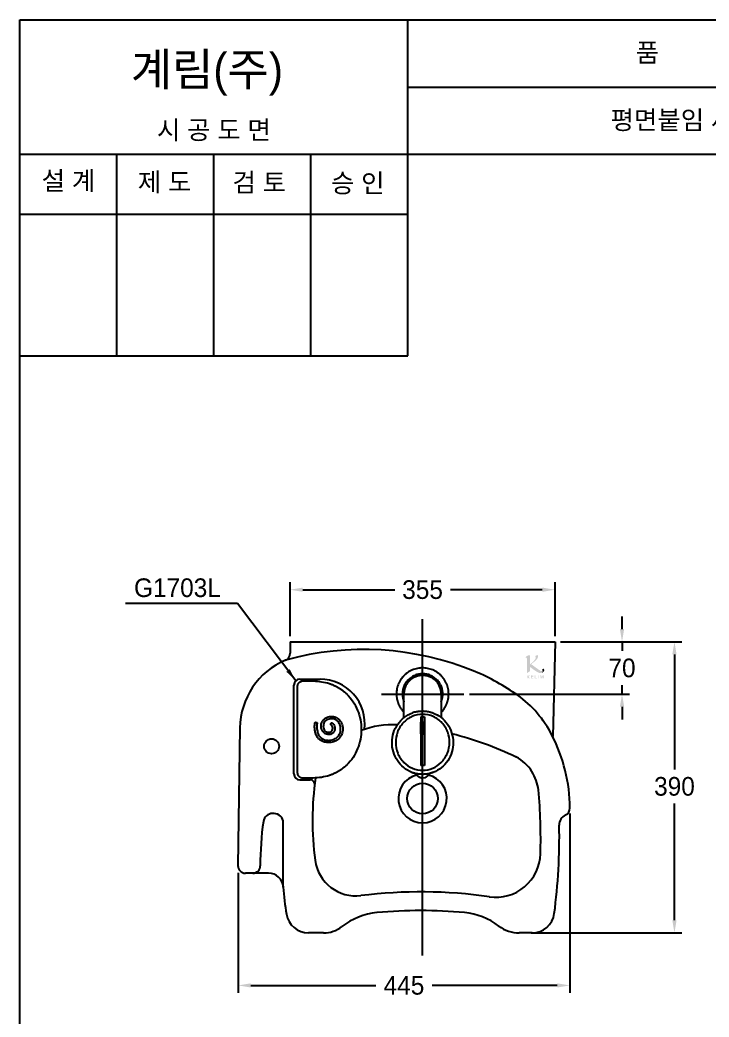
# Model space of a CAD drawing. Header units: millimetres. Extents: x 0 to 3800, y -67 to 2530.
# Drawn here: x 0 to 924, y 1194 to 2530 of the extents above; entities that cross this region are included whole.
import ezdxf
from ezdxf.enums import TextEntityAlignment as Align
from ezdxf.lldxf.tags import DXFTag

# ---------------------------------------------------------------- set-up
doc = ezdxf.new("R2010")
doc.units = ezdxf.units.MM
for name, color, linetype in [('K로고', 7, 'Continuous'), ('TEXT', 7, 'Continuous'), ('내부선 및 부속', 4, 'Continuous'), ('도각라인', 7, 'Continuous'), ('외형선', 3, 'Continuous'), ('중심선', 1, 'DASHED'), ('치수선', 7, 'Continuous')]:
    doc.layers.add(name, color=color, linetype=linetype)
doc.styles.add('____', font='')
doc.styles.add('타이틀', font='H2GTRM.TTF', dxfattribs={"height": 25})
doc.styles.get('____').set_extended_font_data('굴림')
tags = doc.linetypes.add('DASHDOT', pattern=[70, 31, -13, 13, -13]).pattern_tags.tags
tags[10:11] = [DXFTag(74, 4), DXFTag(75, 0), DXFTag(340, '0'), DXFTag(46, 0.0), DXFTag(50, 0.0), DXFTag(44, 0.0), DXFTag(45, 0.0)]
tags[8:9] = [DXFTag(74, 4), DXFTag(75, 0), DXFTag(340, '0'), DXFTag(46, 0.0), DXFTag(50, 0.0), DXFTag(44, 0.0), DXFTag(45, 0.0)]
tags[6:7] = [DXFTag(74, 4), DXFTag(75, 0), DXFTag(340, '0'), DXFTag(46, 0.0), DXFTag(50, 0.0), DXFTag(44, 0.0), DXFTag(45, 0.0)]
tags[4:5] = [DXFTag(74, 4), DXFTag(75, 0), DXFTag(340, '0'), DXFTag(46, 0.0), DXFTag(50, 0.0), DXFTag(44, 0.0), DXFTag(45, 0.0)]
tags = doc.linetypes.add('DASHED', pattern=[25.72, 12.86, -12.86]).pattern_tags.tags
tags[6:7] = [DXFTag(74, 4), DXFTag(75, 0), DXFTag(340, '0'), DXFTag(46, 0.0), DXFTag(50, 0.0), DXFTag(44, 0.0), DXFTag(45, 0.0)]
tags[4:5] = [DXFTag(74, 4), DXFTag(75, 0), DXFTag(340, '0'), DXFTag(46, 0.0), DXFTag(50, 0.0), DXFTag(44, 0.0), DXFTag(45, 0.0)]
doc.dimstyles.new('MSADIM', dxfattribs={"dimtxt": 33, "dimasz": 17, "dimexe": 10, "dimexo": 7.5, "dimgap": 10, "dimtad": 0, "dimtih": 1, "dimtoh": 1, "dimdec": 0, "dimzin": 1, "dimdsep": 46, "dimtxsty": '____', "dimcen": 11.25, "dimadec": 0, "dimazin": 0, "dimtfac": 1, "dimtdec": 0, "dimtix": 1, "dimtmove": 0, "dimatfit": 3, "dimfxl": 0, "dimtolj": 1, "dimtzin": 1, "dimarcsym": 0})

# ---------------------------------------------------------------- blocks, each defined once
blk = doc.blocks.new('*D63')
at = {"layer": '치수선', "color": 0, "linetype": 'Continuous', "lineweight": -2}
for p, q in [((362.1, 1704.6), (362.1, 1776.8)), ((717.1, 1704.6), (717.1, 1776.8)), ((379.1, 1766.8), (502.3, 1766.8)), ((700.1, 1766.8), (576.9, 1766.8))]:
    blk.add_line(p, q, dxfattribs=at)
at = {"layer": '치수선', "color": 0, "linetype": 'Continuous'}
for points in [[(379.1, 1769.7), (379.1, 1764), (362.1, 1766.8)], [(700.1, 1769.7), (700.1, 1764), (717.1, 1766.8)]]:
    blk.add_solid(points, dxfattribs=at)
at = {"layer": '치수선', "color": 0, "linetype": 'Continuous', "insert": (539.6, 1766.8), "char_height": 25, "attachment_point": 5, "style": '____'}
blk.add_mtext('\\A1;355', dxfattribs=at)
blk = doc.blocks.new('*D64')
at = {"layer": '치수선', "color": 0, "linetype": 'Continuous', "lineweight": -2}
for p, q in [((806.9, 1714.1), (806.9, 1731.1)), ((724.7, 1697.1), (816.9, 1697.1)), ((806.9, 1697.1), (806.9, 1684.8)), ((806.9, 1627.1), (806.9, 1639.1)), ((602.3, 1627.1), (816.9, 1627.1)), ((806.9, 1610.1), (806.9, 1593.1))]:
    blk.add_line(p, q, dxfattribs=at)
at = {"layer": '치수선', "color": 0, "linetype": 'Continuous'}
for points in [[(804.1, 1714.1), (809.8, 1714.1), (806.9, 1697.1)], [(804.1, 1610.1), (809.8, 1610.1), (806.9, 1627.1)]]:
    blk.add_solid(points, dxfattribs=at)
at = {"layer": '치수선', "color": 0, "linetype": 'Continuous', "insert": (806.9, 1661.9), "char_height": 25, "attachment_point": 5, "style": '____'}
blk.add_mtext('\\A1;70', dxfattribs=at)
blk = doc.blocks.new('*D65')
at = {"layer": '치수선', "color": 0, "linetype": 'Continuous', "lineweight": -2}
for p, q in [((724.6, 1697.1), (887.2, 1697.1)), ((877.2, 1680.1), (877.2, 1526.1)), ((877.2, 1324.1), (877.2, 1480.5)), ((685.2, 1307.1), (887.2, 1307.1))]:
    blk.add_line(p, q, dxfattribs=at)
at = {"layer": '치수선', "color": 0, "linetype": 'Continuous'}
for points in [[(874.3, 1680.1), (880, 1680.1), (877.2, 1697.1)], [(874.3, 1324.1), (880, 1324.1), (877.2, 1307.1)]]:
    blk.add_solid(points, dxfattribs=at)
at = {"layer": '치수선', "color": 0, "linetype": 'Continuous', "insert": (877.2, 1503.3), "char_height": 25, "attachment_point": 5, "style": '____'}
blk.add_mtext('\\A1;390', dxfattribs=at)
blk = doc.blocks.new('*D66')
at = {"layer": '치수선', "color": 0, "linetype": 'Continuous', "lineweight": -2}
for p, q in [((737.1, 1466.9), (737.1, 1226.8)), ((292.3, 1387.8), (292.3, 1226.8)), ((309.3, 1236.8), (477, 1236.8)), ((720.1, 1236.8), (552.4, 1236.8))]:
    blk.add_line(p, q, dxfattribs=at)
at = {"layer": '치수선', "color": 0, "linetype": 'Continuous'}
for points in [[(309.3, 1239.6), (309.3, 1234), (292.3, 1236.8)], [(720.1, 1239.6), (720.1, 1234), (737.1, 1236.8)]]:
    blk.add_solid(points, dxfattribs=at)
at = {"layer": '치수선', "color": 0, "linetype": 'Continuous', "insert": (514.7, 1236.8), "char_height": 25, "attachment_point": 5, "style": '____'}
blk.add_mtext('\\A1;445', dxfattribs=at)

msp = doc.modelspace()

# ---------------------------------------------------------------- hatches: boundary and pattern name
at = {"layer": 'K로고'}
h = msp.add_hatch(color=7, dxfattribs=at)
h.dxf.hatch_style = 1
edge = h.paths.add_edge_path()
edge.add_spline(control_points=[(683.5, 1666.8), (683.5, 1672.2), (683.5, 1678), (683.5, 1678)], knot_values=[8, 8, 8, 8, 8.533916, 8.533916, 8.533916, 8.533916], degree=3, periodic=0)
edge.add_spline(control_points=[(683.5, 1678), (683.5, 1678.8), (683.2, 1679.2), (682.5, 1679.2)], knot_values=[7, 7, 7, 7, 8, 8, 8, 8], degree=3, periodic=0)
edge.add_spline(control_points=[(682.5, 1679.2), (682, 1679.2), (681.5, 1679.1), (680.9, 1678.8)], knot_values=[6, 6, 6, 6, 7, 7, 7, 7], degree=3, periodic=0)
edge.add_spline(control_points=[(680.9, 1678.8), (680.5, 1678.5), (680, 1678.3), (679.6, 1678)], knot_values=[5, 5, 5, 5, 6, 6, 6, 6], degree=3, periodic=0)
edge.add_spline(control_points=[(679.6, 1678), (678.9, 1677.5), (678.1, 1677), (677.4, 1676.5)], knot_values=[4, 4, 4, 4, 5, 5, 5, 5], degree=3, periodic=0)
edge.add_spline(control_points=[(677.4, 1676.5), (677.9, 1676.4), (678.4, 1676.1), (678.9, 1675.7)], knot_values=[3, 3, 3, 3, 4, 4, 4, 4], degree=3, periodic=0)
edge.add_spline(control_points=[(678.9, 1675.7), (679.5, 1675.3), (679.7, 1674.5), (679.7, 1673.4)], knot_values=[2, 2, 2, 2, 3, 3, 3, 3], degree=3, periodic=0)
edge.add_spline(control_points=[(679.7, 1673.4), (679.7, 1673.4), (679.7, 1655.2), (679.7, 1655.2)], knot_values=[1, 1, 1, 1, 2, 2, 2, 2], degree=3, periodic=0)
edge.add_spline(control_points=[(679.7, 1655.2), (679.7, 1655.2), (683.5, 1657.7), (683.5, 1657.7)], knot_values=[0, 0, 0, 0, 1, 1, 1, 1], degree=3, periodic=0)
edge.add_spline(control_points=[(683.5, 1657.7), (683.5, 1657.7), (683.5, 1659.4), (683.5, 1661.8)], knot_values=[8.711966, 8.711966, 8.711966, 8.711966, 9, 9, 9, 9], degree=3, periodic=0)
edge.add_spline(control_points=[(683.5, 1661.8), (683.5, 1662.3), (683.5, 1662.9), (683.5, 1663.5)], knot_values=[8.647765, 8.647765, 8.647765, 8.647765, 8.711966, 8.711966, 8.711966, 8.711966], degree=3, periodic=0)
edge.add_spline(control_points=[(683.5, 1663.5), (686.5, 1661.2), (691.2, 1657.6), (694.2, 1656.1)], knot_values=[0, 0, 0, 0, 0.922238, 0.922238, 0.922238, 0.922238], degree=3, periodic=0)
edge.add_spline(control_points=[(694.2, 1656.1), (695.5, 1655.5), (696.5, 1655.1), (697.3, 1655.1)], knot_values=[11, 11, 11, 11, 12, 12, 12, 12], degree=3, periodic=0)
edge.add_spline(control_points=[(697.3, 1655.1), (698, 1655.1), (698.6, 1655.2), (699.1, 1655.4)], knot_values=[10.498506, 10.498506, 10.498506, 10.498506, 11, 11, 11, 11], degree=3, periodic=0)
edge.add_spline(control_points=[(698.9, 1655.3), (699.7, 1655.6), (700.4, 1656.4), (700.5, 1657.3)], knot_values=[3.097028, 3.097028, 3.097028, 3.097028, 4, 4, 4, 4], degree=3, periodic=0)
edge.add_spline(control_points=[(700.5, 1657.3), (699.8, 1657.3), (698.9, 1657.6), (697.9, 1658.1)], knot_values=[5, 5, 5, 5, 6, 6, 6, 6], degree=3, periodic=0)
edge.add_spline(control_points=[(697.9, 1658.1), (696.9, 1658.8), (695.8, 1659.4), (694.7, 1660.1)], knot_values=[4, 4, 4, 4, 5, 5, 5, 5], degree=3, periodic=0)
edge.add_spline(control_points=[(694.7, 1660.1), (694.7, 1660.1), (685.7, 1666.7), (685.1, 1667.1)], knot_values=[3, 3, 3, 3, 4, 4, 4, 4], degree=3, periodic=0)
edge.add_spline(control_points=[(685.1, 1667.1), (685.1, 1667.1), (685.1, 1667.1), (685.1, 1667.1)], knot_values=[2.993956, 2.993956, 2.993956, 2.993956, 3, 3, 3, 3], degree=3, periodic=0)
edge.add_spline(control_points=[(685.1, 1667.1), (686.6, 1668.2), (688.2, 1669.5), (689.7, 1670.7)], knot_values=[2, 2, 2, 2, 2.998114, 2.998114, 2.998114, 2.998114], degree=3, periodic=0)
edge.add_spline(control_points=[(689.7, 1670.7), (690.8, 1671.7), (693, 1673.9), (693.8, 1675.3)], knot_values=[1, 1, 1, 1, 2, 2, 2, 2], degree=3, periodic=0)
edge.add_spline(control_points=[(693.8, 1675.3), (694.5, 1676.6), (694.4, 1678.2), (693.6, 1679.5)], knot_values=[0, 0, 0, 0, 1, 1, 1, 1], degree=3, periodic=0)
edge.add_spline(control_points=[(693.6, 1679.5), (692.5, 1679), (691.5, 1678.5), (690.5, 1678)], knot_values=[7, 7, 7, 7, 8, 8, 8, 8], degree=3, periodic=0)
edge.add_spline(control_points=[(690.5, 1678), (691.2, 1677.1), (691.5, 1676), (691.1, 1674.9)], knot_values=[6, 6, 6, 6, 7, 7, 7, 7], degree=3, periodic=0)
edge.add_spline(control_points=[(691.1, 1674.9), (690.5, 1673.1), (688.3, 1670.9), (687, 1669.7)], knot_values=[5, 5, 5, 5, 6, 6, 6, 6], degree=3, periodic=0)
edge.add_spline(control_points=[(687, 1669.7), (685.9, 1668.7), (684.7, 1667.8), (683.5, 1666.8)], knot_values=[4.370496, 4.370496, 4.370496, 4.370496, 5, 5, 5, 5], degree=3, periodic=0)
h.paths.add_polyline_path([(683.3, 1652.3), (682.3, 1652.3), (680.6, 1650.6), (680.6, 1652.3), (679.8, 1652.3), (679.8, 1648), (680.6, 1648), (680.6, 1649.7), (682.3, 1648), (683.3, 1648), (681.2, 1650.2)])
h.paths.add_polyline_path([(688.1, 1652.3), (685.1, 1652.3), (685.1, 1648), (688.2, 1648), (688.2, 1648.7), (685.9, 1648.7), (685.9, 1649.9), (688.1, 1649.9), (688.1, 1650.6), (685.9, 1650.6), (685.9, 1651.6), (688.1, 1651.6)])
h.paths.add_polyline_path([(690.8, 1652.3), (690, 1652.3), (690, 1648), (692.8, 1648), (692.8, 1648.7), (690.8, 1648.7)])
h.paths.add_polyline_path([(695.4, 1652.3), (694.7, 1652.3), (694.7, 1648), (695.4, 1648)])
h.paths.add_polyline_path([(698.3, 1652.3), (697.3, 1652.3), (697.3, 1648), (698.1, 1648), (698.1, 1650.8), (699.1, 1648), (699.8, 1648), (700.9, 1650.8), (700.9, 1648), (701.7, 1648), (701.7, 1652.3), (700.7, 1652.3), (699.5, 1649.3)])
h = msp.add_hatch(color=7, dxfattribs=at)
h.dxf.hatch_style = 1
edge = h.paths.add_edge_path()
edge.add_spline(control_points=[(700.5, 1657.3), (700.5, 1657.3), (700.5, 1657.3), (700.5, 1657.3)], knot_values=[6, 6, 6, 6, 6.015269, 6.015269, 6.015269, 6.015269], degree=3, periodic=0)
edge.add_spline(control_points=[(700.5, 1657.3), (700.5, 1657.4), (700.5, 1657.5), (700.5, 1657.6)], knot_values=[3, 3, 3, 3, 3.097028, 3.097028, 3.097028, 3.097028], degree=3, periodic=0)
edge.add_spline(control_points=[(700.5, 1657.6), (700.5, 1658.5), (700.1, 1659.2), (699.5, 1659.6)], knot_values=[2, 2, 2, 2, 3, 3, 3, 3], degree=3, periodic=0)
edge.add_spline(control_points=[(699.5, 1659.6), (699.5, 1659.6), (701.5, 1661.4), (701.5, 1661.4)], knot_values=[1, 1, 1, 1, 2, 2, 2, 2], degree=3, periodic=0)
edge.add_spline(control_points=[(701.5, 1661.4), (701.5, 1661.4), (702, 1661.1), (702.5, 1660.2)], knot_values=[0, 0, 0, 0, 1, 1, 1, 1], degree=3, periodic=0)
edge.add_spline(control_points=[(702.5, 1660.2), (702.8, 1659.5), (702.9, 1658.5), (702.2, 1657.6)], knot_values=[5, 5, 5, 5, 6, 6, 6, 6], degree=3, periodic=0)
edge.add_spline(control_points=[(702.2, 1657.6), (702.2, 1657.6), (700.8, 1655.7), (698.9, 1655.3)], knot_values=[4, 4, 4, 4, 5, 5, 5, 5], degree=3, periodic=0)
edge.add_spline(control_points=[(698.9, 1655.3), (699.7, 1655.6), (700.4, 1656.4), (700.5, 1657.3)], knot_values=[3.097028, 3.097028, 3.097028, 3.097028, 4, 4, 4, 4], degree=3, periodic=0)
edge.add_spline(control_points=[(697.9, 1658.1), (698.9, 1657.6), (699.8, 1657.3), (700.5, 1657.3)], knot_values=[5, 5, 5, 5, 6, 6, 6, 6], degree=3, periodic=0)

# ---------------------------------------------------------------- linework, layer by layer
at = {"layer": '내부선 및 부속', "linetype": 'Continuous'}
for p, q in [((375.2, 1647.1), (402.2, 1647.1)), ((367.2, 1520.1), (367.2, 1639.1)), ((375.2, 1512.1), (389.1, 1512.1)), ((340.5, 1467.1), (338.7, 1467.1)), ((353, 1368.5), (353, 1454.6))]:
    msp.add_line(p, q, dxfattribs=at)
for centre, radius in [((337.2, 1557.1), 10), ((539.6, 1487.1), 20.5)]:
    msp.add_circle(centre, radius, dxfattribs=at)
for centre, radius, start, end in [((460.8, 1298.2), 388.6, 67.4682, 105.6378), ((503.6, 1398.1), 280, 54.2774, 67.7218), ((375.2, 1639.1), 8, 90, 180), ((402.2, 1587.1), 60, 352.9947, 90), ((579.5, 1503.7), 150, 27.1156, 54.2774), ((375.2, 1520.1), 8, 180, 270), ((389.1, 1506.1), 6, 353.1361, 90), ((539.6, 1487.1), 32.5, 104.2528, 75.7471), ((722.1, 1398.8), 400, 171.7167, 180.2339), ((338.7, 1454.6), 12.5, 90, 171.7167), ((340.5, 1454.6), 12.5, 0, 90), ((312.1, 1397.1), 10, 270, 0.2339)]:
    msp.add_arc(centre, radius, start, end, dxfattribs=at)
for points, weights, degree, knots in [([(539.6, 1662.1), (504.6, 1662.1), (504.6, 1627.1), (504.6, 1612.8), (514.6, 1602.6)], [1, 0.707106781056, 1, 0.925833293202, 1], 2, [0, 0, 0, 0.669587, 0.669587, 1, 1, 1]), ([(564.6, 1602.6), (574.6, 1612.8), (574.6, 1627.1), (574.6, 1662.1), (539.6, 1662.1)], [1, 0.925833295996, 1, 0.707106781056, 1], 2, [0, 0, 0, 0.330413, 0.330413, 1, 1, 1]), ([(539.6, 1654.2), (512.6, 1654.2), (512.6, 1627.1), (512.6, 1621.7), (514.6, 1616.7)], [1, 0.707106781056, 1, 0.980720359823, 1], 2, [0, 0, 0, 0.799729, 0.799729, 1, 1, 1]), ([(539.6, 1652.1), (514.6, 1652.1), (514.6, 1627.1), (514.6, 1626.9), (514.6, 1626.7)], [1, 0.707106781056, 1, 0.999975364655, 1], 2, [0, 0, 0, 0.991142, 0.991142, 1, 1, 1]), ([(564.6, 1616.7), (566.7, 1621.7), (566.7, 1627.1), (566.7, 1654.2), (539.6, 1654.2)], [1, 0.980720357029, 1, 0.707106781056, 1], 2, [0, 0, 0, 0.200271, 0.200271, 1, 1, 1]), ([(564.7, 1626.7), (564.7, 1626.9), (564.7, 1627.1), (564.7, 1652.1), (539.6, 1652.1)], [1, 0.999975364655, 1, 0.707106781056, 1], 2, [0, 0, 0, 0.008858, 0.008858, 1, 1, 1]), ([(395.3, 1588.3), (395.3, 1588.7), (395.7, 1589), (396, 1589.2), (396.4, 1589.2)], [1, 0.922151397412, 1, 0.922151397412, 1], 2, [0, 0, 0, 0.5, 0.5, 1, 1, 1]), ([(416.9, 1587.7), (417.1, 1588.2), (417.5, 1588.3), (417.9, 1588.5), (418.3, 1588.3)], [1, 0.907812756443, 1, 0.907812756443, 1], 2, [0, 0, 0, 0.5, 0.5, 1, 1, 1]), ([(539.2, 1514.5), (538.3, 1514.5), (537.4, 1514.7), (536.5, 1515.1), (533.7, 1516.1), (531.6, 1518.3), (530.1, 1520.7)], [1, 0.991781529035, 0.991781529035, 1, 1, 1, 1], 3, [0, 0, 0, 0, 0.248782, 0.248782, 0.248782, 1, 1, 1, 1])]:
    msp.add_rational_spline(points, weights, degree=degree, knots=knots, dxfattribs=at)
for points, knots in [([(372.2, 1579.6), (372.2, 1596.4), (372.2, 1615.8), (372.2, 1635.3), (372.2, 1638.6), (372.4, 1639.6), (372.9, 1640.8), (373.9, 1642.5), (375.6, 1643.9), (377.7, 1644.6), (382, 1644.6), (386.7, 1644.6), (391.4, 1644.6), (400.1, 1644.6), (407.8, 1643.3), (414.8, 1641.2)], [0, 0, 0, 0, 0.481251, 0.552346, 0.558594, 0.573438, 0.582813, 0.593748, 0.629688, 0.645312, 0.655078, 0.753124, 0.778125, 0.790625, 1, 1, 1, 1]), ([(438.2, 1627.1), (441.3, 1624), (446.8, 1617.1), (455, 1601.5), (459.2, 1579.6), (454.1, 1553.3), (444.4, 1538.3), (438.2, 1532.1)], [0, 0, 0, 0, 0.124998, 0.250012, 0.499999, 0.749988, 1, 1, 1, 1]), ([(418.3, 1588.3), (419.3, 1587.8), (421.1, 1586.2), (422.8, 1581.7), (421.7, 1576.6), (417.8, 1573.5), (413.1, 1572.3), (406.8, 1574.3), (403.2, 1581.2), (403.6, 1587.8), (406.3, 1592.2), (410.3, 1595.7), (416.5, 1597.7), (424, 1596.4), (429.9, 1591.5), (432.8, 1584.4), (432.9, 1576.9), (430.6, 1570.4), (426.2, 1565.7), (420.2, 1562.8), (414.3, 1561.9), (409, 1562.3), (405, 1563.7), (401.4, 1565.9), (398.7, 1569), (396.6, 1572.8), (395.3, 1577.4), (394.8, 1582.7), (395.1, 1586.4), (395.3, 1588.3)], [0, 0, 0, 0, 0.021865, 0.045296, 0.093771, 0.117204, 0.140623, 0.187489, 0.237397, 0.287466, 0.31242, 0.337392, 0.390573, 0.437408, 0.484211, 0.534243, 0.587487, 0.628123, 0.668721, 0.712488, 0.757249, 0.78646, 0.815496, 0.841878, 0.867907, 0.89686, 0.926681, 0.962459, 1, 1, 1, 1]), ([(398.3, 1587.9), (397.9, 1584.9), (397.8, 1579.6), (399.8, 1572.2), (404.4, 1566.9), (410.7, 1564.9), (416.9, 1565.1), (422.4, 1566.9), (426.9, 1570.4), (429.6, 1575.6), (430, 1581.8), (428.4, 1587.9), (424.6, 1592.5), (418.8, 1594.5), (412.7, 1593.7), (407.5, 1589.7), (406.2, 1584.5), (407.1, 1580.5), (408.5, 1577.9), (410.7, 1576.3), (413.9, 1575.5), (417.4, 1576.4), (419.2, 1579.5), (419.4, 1581.9), (418.8, 1584.2), (417.7, 1585.3), (417.1, 1585.6)], [0, 0, 0, 0, 0.075593, 0.132781, 0.188603, 0.244015, 0.293162, 0.343543, 0.387328, 0.431235, 0.487673, 0.538473, 0.587056, 0.631437, 0.68705, 0.736747, 0.788619, 0.814397, 0.838768, 0.85939, 0.880869, 0.921304, 0.943039, 0.963199, 0.98316, 1, 1, 1, 1]), ([(525.3, 1522.2), (521.3, 1523.7), (513.9, 1528.1), (502.3, 1540.9), (496.1, 1562.4), (502.7, 1583.7), (514.6, 1596.3), (522, 1600.5), (526, 1602)], [0, 0, 0, 0, 0.124953, 0.248913, 0.499901, 0.75176, 0.876229, 1, 1, 1, 1]), ([(539.6, 1599.9), (544.5, 1599.9), (554.3, 1597.8), (566.4, 1589), (574.1, 1576.5), (576.6, 1562.1), (573.8, 1547.5), (565.6, 1535.1), (553.5, 1527), (539.7, 1524.1), (525.8, 1527), (513.7, 1535.1), (505.5, 1547.5), (502.7, 1562), (505.2, 1576.5), (512.9, 1589), (525, 1597.8), (534.7, 1599.9), (539.6, 1599.9)], [0, 0, 0, 0, 0.063708, 0.126357, 0.190567, 0.250721, 0.314022, 0.379846, 0.439544, 0.499912, 0.560317, 0.62005, 0.68589, 0.749187, 0.809342, 0.873563, 0.936241, 1, 1, 1, 1]), ([(537.1, 1596.6), (537.1, 1596.7), (537.1, 1594.9), (537.1, 1589.5), (537.1, 1580.5), (537.1, 1576.1), (537.1, 1573.7)], [0, 0, 0, 0, 0.158861, 0.496015, 0.680333, 1, 1, 1, 1]), ([(542.2, 1596.6), (542.2, 1596.7), (542.2, 1594.9), (542.2, 1589.5), (542.2, 1580.5), (542.2, 1576.1), (542.2, 1573.7)], [0, 0, 0, 0, 0.158861, 0.496015, 0.680333, 1, 1, 1, 1]), ([(553.3, 1602), (557.2, 1600.5), (564.6, 1596.4), (576.5, 1583.9), (583.2, 1562.4), (576.9, 1540.8), (565.3, 1528), (557.9, 1523.7), (554, 1522.2)], [0, 0, 0, 0, 0.121421, 0.245779, 0.500017, 0.753075, 0.876523, 1, 1, 1, 1]), ([(414.8, 1518), (411.3, 1516.9), (404.1, 1515.3), (396.3, 1514.6), (388, 1514.6), (382.9, 1514.5), (376.4, 1514.6), (373.2, 1516.9), (372.2, 1520.2), (372.2, 1522.1), (372.2, 1522.8), (372.2, 1524), (372.2, 1542.9), (372.2, 1561.5), (372.2, 1579.6)], [0, 0, 0, 0, 0.10625, 0.209374, 0.221873, 0.34453, 0.354686, 0.406252, 0.447655, 0.450781, 0.460156, 0.467967, 0.484374, 1, 1, 1, 1]), ([(537.1, 1573.7), (537.1, 1573.7), (537.1, 1570.3), (537.1, 1557.7), (537.1, 1535.5), (537.1, 1532.2), (537.1, 1531.5), (537.1, 1531.5)], [0, 0, 0, 0, 0.16815, 0.328512, 0.530481, 0.903566, 1, 1, 1, 1]), ([(542.2, 1573.7), (542.2, 1573.7), (542.2, 1570.3), (542.2, 1557.7), (542.2, 1535.5), (542.2, 1532.2), (542.2, 1531.5), (542.2, 1531.5)], [0, 0, 0, 0, 0.16815, 0.328512, 0.530481, 0.903566, 1, 1, 1, 1]), ([(549.2, 1520.7), (548.8, 1520.1), (548.4, 1519.6), (546.1, 1516.7), (543.4, 1514.7), (540.1, 1514.5)], [0, 0, 0, 0, 0.176271, 0.176271, 1, 1, 1, 1])]:
    msp.add_open_spline(points, degree=3, knots=knots, dxfattribs=at)
for points, weights in [([(414.8, 1641.2), (428, 1636.7), (438.2, 1627.1)], [1, 0.976751001075, 1]), ([(514.6, 1595.6), (514.7, 1611.1), (514.6, 1626.7)], [1, 0.999998780899, 1]), ([(564.7, 1626.7), (564.6, 1611.1), (564.6, 1595.6)], [1, 0.999998780899, 1]), ([(529.3, 1603), (528.6, 1602.8), (528, 1602.6)], [1, 0.999842953402, 1]), ([(549.9, 1603), (550.6, 1602.8), (551.3, 1602.6)], [1, 0.99982552696, 1]), ([(528, 1602.6), (527, 1602.3), (526, 1602)], [1, 0.999791424721, 1]), ([(551.3, 1602.6), (552.3, 1602.3), (553.3, 1602)], [1, 0.999764170498, 1]), ([(397.4, 1589), (398.4, 1588.9), (398.3, 1587.9)], [1, 0.713845924341, 1]), ([(417.1, 1585.6), (416.4, 1586), (416.6, 1586.8)], [1, 0.772032376738, 1]), ([(438.2, 1532.1), (428, 1522.5), (414.8, 1518)], [1, 0.976744312782, 1]), ([(525.3, 1522.2), (526.6, 1521.8), (528, 1521.4)], [1, 0.999998294748, 1]), ([(529.4, 1520.8), (527.7, 1521.3), (526, 1521.9)], [1, 0.99897473352, 1]), ([(528, 1521.4), (529, 1521), (530.1, 1520.7)], [1, 0.99997114623, 1]), ([(549.2, 1520.7), (539.6, 1518.3), (530.1, 1520.7)], [1, 0.970601422233, 1]), ([(551.3, 1521.4), (550.3, 1521), (549.2, 1520.7)], [1, 0.999973833561, 1]), ([(552.9, 1521.8), (551.6, 1521.3), (550.3, 1521)], [1, 0.999378894921, 1]), ([(554, 1522.2), (552.6, 1521.8), (551.3, 1521.4)], [1, 0.999998234212, 1])]:
    msp.add_rational_spline(points, weights, degree=2, dxfattribs=at)
for points, degree in [([(529.3, 1603), (533.3, 1604.1), (537.4, 1604.7), (541.8, 1604.7), (546, 1604.1), (549.9, 1603)], 5), ([(537.1, 1596.6), (539.6, 1596.6), (542.2, 1596.6)], 2), ([(537.5, 1573.6), (537.5, 1581.6), (537.5, 1589.6)], 2), ([(537.5, 1589.6), (539.6, 1589.6), (541.7, 1589.6)], 2), ([(541.7, 1573.6), (541.7, 1581.6), (541.7, 1589.6)], 2), ([(396.4, 1589.2), (396.9, 1589.1), (397.4, 1589)], 2), ([(416.6, 1586.8), (416.8, 1587.2), (416.9, 1587.7)], 2), ([(537.1, 1573.7), (539.6, 1573.7), (542.2, 1573.7)], 2), ([(542.2, 1531.5), (539.6, 1531.5), (537.1, 1531.5)], 2), ([(539.2, 1514.5), (539.6, 1514.5), (540.1, 1514.5)], 2)]:
    msp.add_open_spline(points, degree=degree, dxfattribs=at)
at = {"layer": '도각라인', "color": 7}
for p, q in [((0, 0), (0, 2530)), ((0, 2530), (1800, 2530)), ((520, 2080), (520, 2530)), ((520, 2440), (1800, 2440)), ((0, 2350), (1800, 2350)), ((130, 2080), (130, 2350)), ((260, 2080), (260, 2350)), ((390, 2080), (390, 2350)), ((0, 2270), (520, 2270)), ((0, 2080), (520, 2080))]:
    msp.add_line(p, q, dxfattribs=at)
at = {"layer": '외형선', "linetype": 'Continuous'}
for p, q in [((362.1, 1697.1), (362.1, 1681.7)), ((362.1, 1697.1), (717.1, 1697.1)), ((377.2, 1697.1), (717.2, 1697.1)), ((717.1, 1697.1), (714, 1570)), ((294.8, 1581.8), (292.1, 1397.2)), ((333.1, 1387.1), (302.1, 1387.1)), ((406.9, 1307.1), (386.8, 1307.1)), ((686.4, 1307.1), (669.1, 1307.1))]:
    msp.add_line(p, q, dxfattribs=at)
for centre, radius, start, end in [((394.8, 1580.3), 100, 112.8327, 179.1637), ((352.1, 1681.7), 10, 292.8327, 0), ((498, 1475.9), 110, 86.0149, 111.6339), ((470.1, 1137.1), 450, 64.3499, 75.9953), ((517.2, 1471.8), 220, 0.6887, 27.1156), ((643.1, 1497.7), 50, 30.702, 64.3667), ((625.9, 1487.5), 70, 9.2227, 30.702), ((792.1, 1457.6), 400, 171.7905, 187.6454), ((-37.1, 1434.2), 735, 358.3587, 5.0342), ((727.1, 1474.3), 10, 294.9135, 0.6887), ((737.7, 1451.6), 15, 114.9135, 181.2854), ((-37.1, 1434.2), 760, 352.3528, 1.2854), ((450.2, 1411.7), 55, 187.6454, 277.1353), ((637.6, 1414.9), 60, 261.8098, 358.3587), ((302.1, 1397.1), 10, 179.1637, 270), ((333.1, 1367.1), 20, 4.0087, 90), ((752, 1396.4), 400, 184.0087, 189.2322), ((537.2, 717.1), 645, 81.8098, 97.1353), ((537.2, 717.1), 620, 84.5736, 95.4264), ((386.8, 1337.1), 30, 189.2322, 270), ((487, 1244.7), 90, 95.4264, 128.0474), ((587.3, 1244.7), 90, 52.6904, 84.5736), ((686.4, 1337.1), 30, 270, 352.3528), ((406.9, 1347.1), 40, 270, 308.0474), ((669.1, 1352.1), 45, 232.6904, 270)]:
    msp.add_arc(centre, radius, start, end, dxfattribs=at)
msp.add_rational_spline([(526, 1602), (526, 1602), (526, 1602)], [1, 0.999999864958, 1], degree=2, dxfattribs=at)
at = {"layer": '중심선', "linetype": 'DASHDOT'}
for p, q in [((539.6, 1277), (539.6, 1727.2)), ((484.6, 1627.1), (594.8, 1627.1))]:
    msp.add_line(p, q, dxfattribs=at)

# ---------------------------------------------------------------- texts
at = {"layer": 'TEXT', "style": '타이틀'}
for s, p in [('품             명', (915.7, 2486.4)), ('평면붙임 세면기', (905.8, 2396)), ('시 공 도 면', (259.9, 2382.7)), ('설 계', (65, 2314.6)), ('제 도', (193.8, 2312.9)), ('검 토', (320.8, 2312.3)), ('승 인', (452.7, 2311.4))]:
    msp.add_text(s, height=25, dxfattribs=at).set_placement(p, align=Align.MIDDLE_CENTER)
msp.add_text('계림(주)', height=44, dxfattribs=at).set_placement((148.7, 2441.8))
at = {"layer": 'TEXT', "insert": (152.9, 1782), "char_height": 25, "width": 380.447, "attachment_point": 1, "line_spacing_factor": 0.963855, "style": '타이틀'}
msp.add_mtext('\\A1;G1703L', dxfattribs=at)

# ---------------------------------------------------------------- dimensions: what is measured, and where the dimension line sits
at = {"layer": '치수선', "linetype": 'Continuous'}
for base, p1, p2, picture, middle in [((717.1, 1766.8), (362.1, 1697.1), (717.1, 1697.1), '*D63', (539.6, 1766.8)), ((737.1, 1236.8), (292.3, 1395.3), (737.1, 1474.4), '*D66', (514.7, 1236.8))]:
    dim = msp.add_linear_dim(base=base, p1=p1, p2=p2, dimstyle='MSADIM', override={"dimtxt": 25}, dxfattribs=at)
    dim.commit()
    dim.dimension.update_dxf_attribs({"geometry": picture, "text_midpoint": middle, "dimtype": 160})
for base, p1, p2, picture, middle in [((806.9, 1697.1), (594.8, 1627.1), (717.2, 1697.1), '*D64', (806.9, 1661.9)), ((877.2, 1307.1), (717.1, 1697.1), (677.7, 1307.1), '*D65', (877.2, 1503.3))]:
    dim = msp.add_linear_dim(base=base, p1=p1, p2=p2, angle=90, dimstyle='MSADIM', override={"dimtxt": 25}, dxfattribs=at)
    dim.commit()
    dim.dimension.update_dxf_attribs({"geometry": picture, "text_midpoint": middle, "dimtype": 160})

# ---------------------------------------------------------------- leaders
msp.add_leader([(369.6, 1645), (291.6, 1748.5), (141.5, 1748.5)], dimstyle='MSADIM', override={"dimtxt": 25}, dxfattribs=at)

doc.saveas('drawing.dxf')
